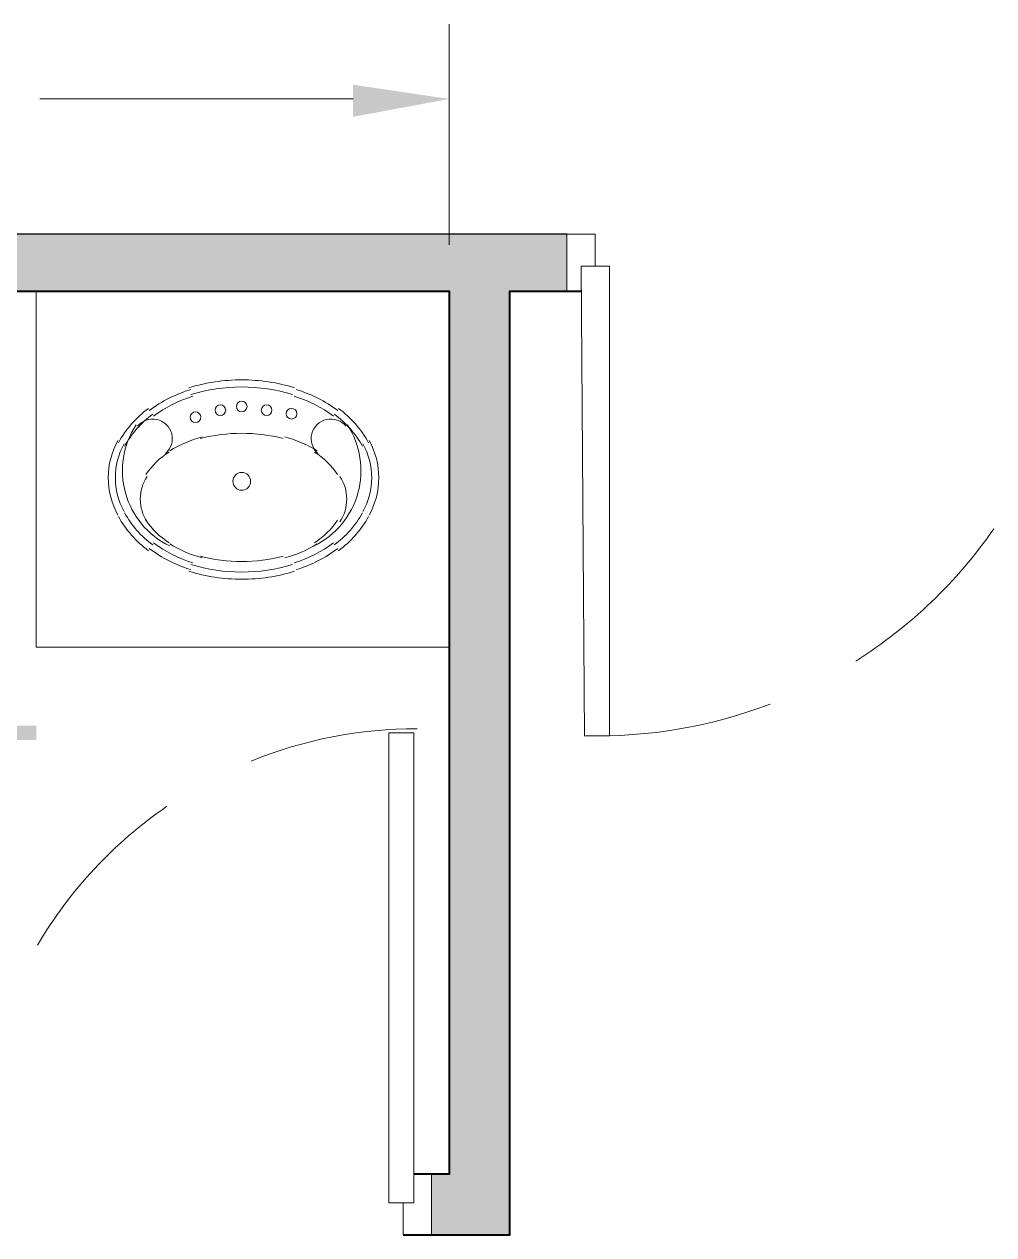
# Model space of a CAD drawing. Header units: inches. Extents: x -11 to 213, y -78 to 40.
# Drawn here: x 97.46 to 99.108, y 17.805 to 19.862 of the extents above; entities that cross this region are included whole.
import ezdxf

# ---------------------------------------------------------------- set-up
doc = ezdxf.new("R2010")
doc.units = ezdxf.units.IN
doc.header["$MEASUREMENT"] = 0
doc.layers.add('PDF_0', color=7, linetype='Continuous')

msp = doc.modelspace()

# ---------------------------------------------------------------- hatches: boundary and pattern name
h = msp.add_hatch()
h.set_pattern_fill('ANGLE', color=256, scale=0.1)
h.set_pattern_definition([(0, (0, 0), (0, 0.0275), [0.02, -0.0075]), (90, (0, 0), (-0.0275, 2e-18), [0.02, -0.0075])])
h.paths.add_polyline_path([(98.2854, 19.40806), (98.38217, 19.40806), (98.38217, 19.50482), (96.18074, 19.50482), (96.18074, 19.40806), (98.18259, 19.40806), (98.18259, 18.80327), (98.18259, 17.90818), (98.15235, 17.90818), (98.15235, 17.80537), (98.2854, 17.80537)])
at = {"layer": 'PDF_0'}
msp.add_hatch(color=256, dxfattribs=at).paths.add_polyline_path([(97.48104, 18.64602), (97.42661, 18.64602), (97.42661, 18.50087), (97.40241, 18.50087), (97.40241, 18.64602), (97.34798, 18.64602), (97.34798, 18.67022), (97.48104, 18.67022)])

# ---------------------------------------------------------------- linework, layer by layer
msp.add_line((98.38217, 19.50482), (96.18074, 19.50482))
at = {"layer": 'PDF_0', "lineweight": 5}
for points in [[(98.18259, 19.48668), (98.18259, 19.86165)], [(98.0193, 19.73464), (97.48709, 19.73464)]]:
    msp.add_lwpolyline(points, dxfattribs=at)
at = {"layer": 'PDF_0', "lineweight": 13}
for points in [[(98.40636, 19.40806), (98.40636, 19.45039), (98.43055, 19.45039), (98.43055, 19.50482), (98.38217, 19.50482), (98.38217, 19.40806)], [(98.10397, 17.8598), (98.10397, 17.80537), (98.15235, 17.80537), (98.15235, 17.90818), (98.12211, 17.90818), (98.12211, 17.8598), (98.12211, 18.65812), (98.07978, 18.65812), (98.07978, 17.8598), (98.12211, 17.8598)]]:
    msp.add_lwpolyline(points, close=True, dxfattribs=at)
msp.add_lwpolyline([(98.45474, 18.65207), (98.45474, 19.45039), (98.40636, 19.45039), (98.41241, 18.65207)], dxfattribs=at)
at = {"layer": 'PDF_0', "lineweight": 40}
for points in [[(97.37822, 17.90818), (96.18074, 17.90818), (96.18074, 19.40806), (98.18259, 19.40806), (98.18259, 17.90818), (98.12211, 17.90818)], [(98.10397, 17.80537), (98.2854, 17.80537), (98.2854, 19.40806), (98.40636, 19.40806)]]:
    msp.add_lwpolyline(points, dxfattribs=at)
at = {"layer": 'PDF_0', "lineweight": 9}
msp.add_lwpolyline([(97.48104, 18.80327), (97.48104, 19.40806), (98.18259, 19.40806), (98.18259, 18.80327)], close=True, dxfattribs=at)
at = {"layer": 'PDF_0', "lineweight": 5}
for points in [[(97.91989, 19.24402, 0.0748248), (97.83, 19.25755, 0.0748248), (97.74011, 19.24402)], [(97.91633, 19.23246, 0.0748253), (97.83, 19.24545, 0.0748253), (97.74367, 19.23246)], [(97.90047, 19.15785, 0.0634089), (97.83, 19.16683, 0.0634089), (97.75952, 19.15785)], [(97.61964, 19.15452, 0.1277696), (97.6032, 19.09124, 0.1277696), (97.61964, 19.02795)], [(97.6302, 19.14864, 0.1277693), (97.61529, 19.09124, 0.1277693), (97.6302, 19.03384)], [(98.03584, 19.03384, 0.1277692), (98.05075, 19.09124, 0.1277693), (98.03584, 19.14864)], [(98.0464, 19.02795, 0.1277694), (98.06285, 19.09124, 0.1277695), (98.0464, 19.15452)], [(97.66921, 19.09337, 0.1473813), (97.65763, 19.05495, 0.1473813), (97.66921, 19.01653)], [(97.99684, 19.01653, 0.147381), (98.00841, 19.05495, 0.1473812), (97.99684, 19.09337)], [(97.74367, 18.94397, 0.0748253), (97.83, 18.93098, 0.0748253), (97.91633, 18.94397)], [(97.75952, 18.95809, 0.0634089), (97.83, 18.94912, 0.0634089), (97.90047, 18.95809)], [(97.74011, 18.93241, 0.0748248), (97.83, 18.91888, 0.0748248), (97.91989, 18.93241)]]:
    msp.add_lwpolyline(points, format="xyb", dxfattribs=at)
for centre, radius in [((97.79371, 19.20615), 0.00907), ((97.83, 19.2122), 0.00907), ((97.87233, 19.20615), 0.00907), ((97.91467, 19.2001), 0.00907), ((97.75137, 19.19405), 0.00907), ((97.83, 19.08519), 0.01512), ((97.83, 19.08519), 0.01512)]:
    msp.add_circle(centre, radius, dxfattribs=at)
for centre, radius, start, end in [((97.81185, 19.01866), 0.23284, 107.1167, 126.62845), ((97.81185, 19.01866), 0.22075, 107.1167, 126.62846), ((97.85419, 19.01866), 0.22075, 53.37154, 72.8833), ((97.85419, 19.01866), 0.23284, 53.37155, 72.8833), ((97.78161, 19.061), 0.18446, 126.62842, 150.87525), ((97.88443, 19.061), 0.18446, 29.12475, 53.37158), ((97.78161, 19.061), 0.17237, 126.6285, 150.87516), ((97.67879, 19.15777), 0.03326, 311.04499, 141.02614), ((97.9812, 19.15777), 0.03326, 38.97386, 228.95501), ((97.88443, 19.061), 0.17237, 29.12484, 53.3715), ((97.76951, 19.10333), 0.14213, 146.85977, 243.96791), ((97.89048, 19.10333), 0.14212, 296.03209, 33.14023), ((97.81185, 18.97027), 0.19656, 104.51293, 122.0032), ((97.85419, 18.97027), 0.19656, 57.9968, 75.48707), ((97.77556, 19.02471), 0.13003, 122.00308, 146.46436), ((97.88443, 19.02471), 0.13003, 33.53564, 57.99692), ((97.78161, 19.11543), 0.18446, 209.12475, 233.37158), ((97.78161, 19.11543), 0.17237, 209.12484, 233.3715), ((97.88443, 19.11543), 0.17237, 306.6285, 330.87516), ((97.88443, 19.11543), 0.18446, 306.62842, 330.87525), ((97.77556, 19.09124), 0.13003, 213.53564, 237.99692), ((97.88443, 19.09124), 0.13003, 302.00308, 326.46436), ((98.43481, 19.47227), 0.81949, 302.34927, 325.1843), ((97.81185, 19.15777), 0.22075, 233.37154, 252.8833), ((97.85419, 19.15777), 0.22075, 287.1167, 306.62846), ((97.81185, 19.15777), 0.23284, 233.37155, 252.8833), ((97.81185, 19.14567), 0.19656, 237.9968, 255.48707), ((97.85419, 19.14567), 0.19656, 284.51293, 302.0032), ((97.85419, 19.15777), 0.23284, 287.1167, 306.62845), ((98.43481, 19.47227), 0.81949, 268.54431, 290.92897), ((98.12635, 17.9179), 0.74691, 89.85169, 112.06055), ((98.12635, 17.9179), 0.74691, 124.5355, 149.49098)]:
    msp.add_arc(centre, radius, start, end, dxfattribs=at)
at = {"layer": 'PDF_0'}
msp.add_solid([(98.0193, 19.75883), (98.0193, 19.7044), (98.18259, 19.73464)], dxfattribs=at)

doc.saveas('drawing.dxf')
